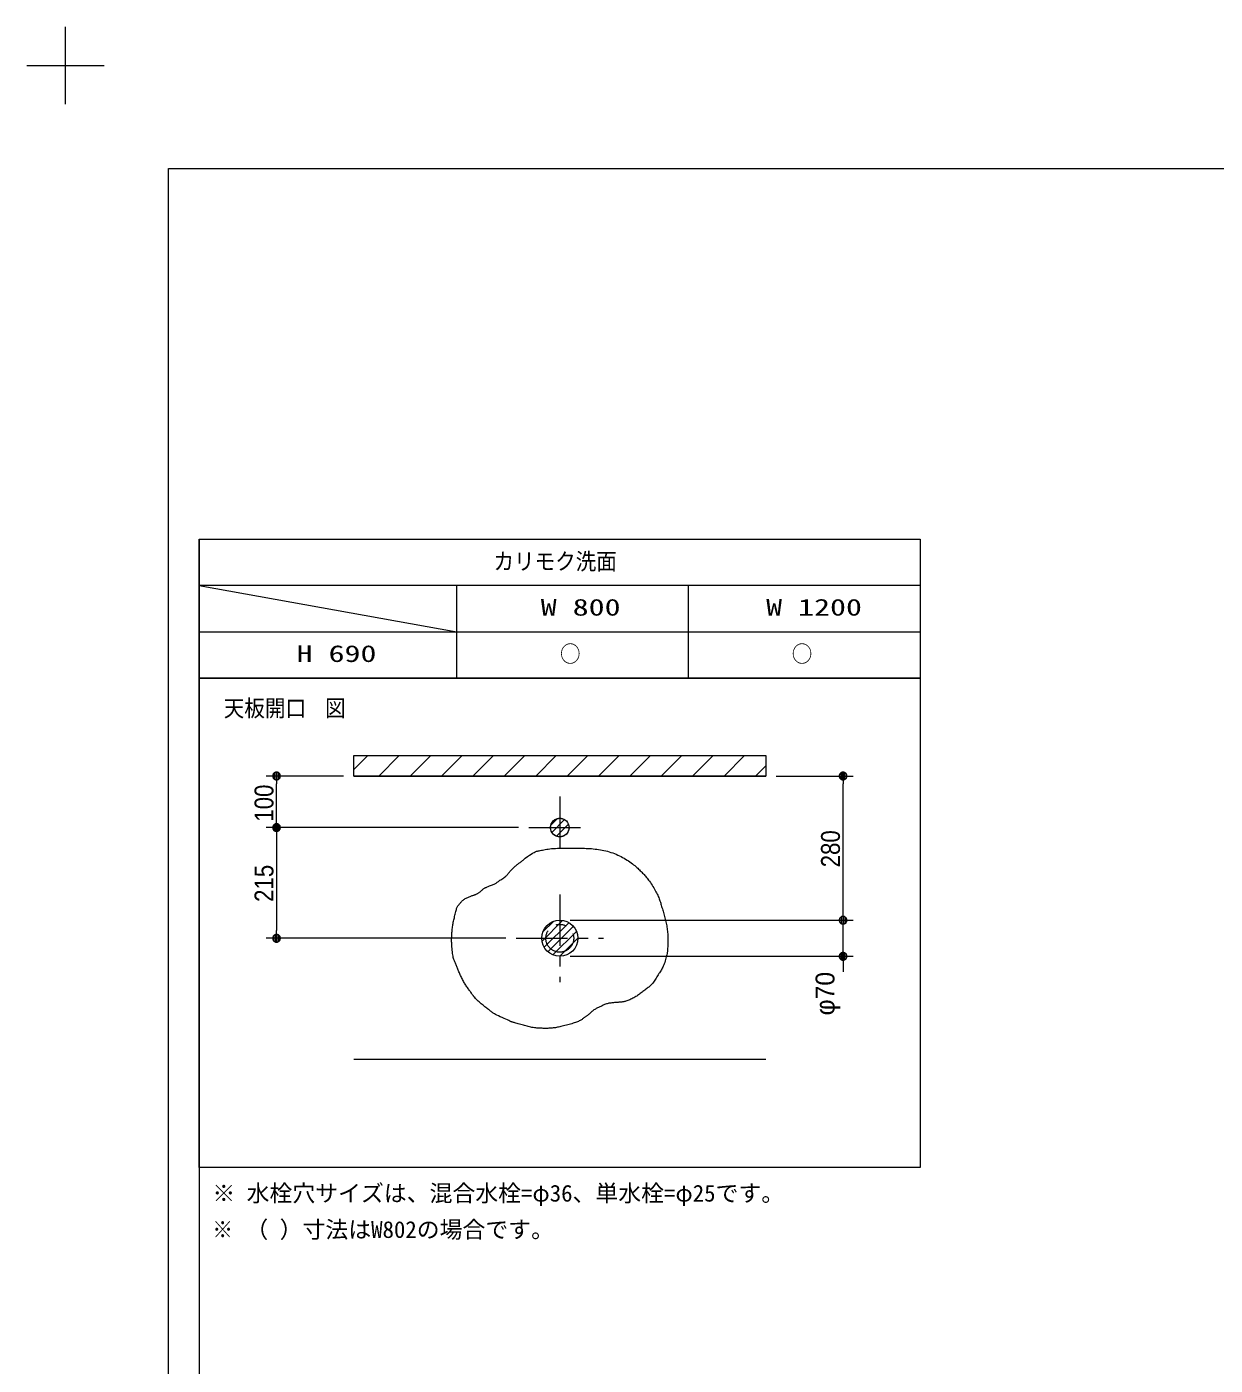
# Model space of a CAD drawing. Units: millimetres, scale not verified. Extents: x -6062 to 6062, y -3045 to 3045.
# Drawn here: x -6062 to -3755, y 446 to 3045 of the extents above; entities that cross this region are included whole.
import ezdxf
from ezdxf.enums import TextEntityAlignment as Align

# ---------------------------------------------------------------- set-up
doc = ezdxf.new("R2010")
doc.units = ezdxf.units.MM
doc.header["$LTSCALE"] = 20
doc.linetypes.add('CHAIN1', pattern=[8, 5, -1, 1, -1])
for name, color, linetype, lineweight in [('0-0_1図面枠', 7, 'Continuous', 9), ('0-2_2寸法-2', 7, 'Continuous', 9), ('0-3_0', 7, 'Continuous', 9), ('0-4_2寸法-1', 7, 'Continuous', 9), ('0-7_3一般', 7, 'Continuous', 9)]:
    doc.layers.add(name, color=color, linetype=linetype, lineweight=lineweight)
doc.styles.add('ＭＳ ゴシック', font='')
doc.styles.add('ＭＳ Ｐゴシック', font='')
doc.styles.get('ＭＳ ゴシック').set_extended_font_data('MS Gothic')
doc.styles.get('ＭＳ Ｐゴシック').set_extended_font_data('MS PGothic')

# ---------------------------------------------------------------- blocks, each defined once
blk = doc.blocks.new('グループ')
at = {"layer": '0-0_1図面枠'}
for p, q in [((-84000, 57900), (-84000, 60900)), ((-85500, 59400), (-82500, 59400))]:
    blk.add_line(p, q, dxfattribs=at)
blk = doc.blocks.new('グループ-2')
at = {"layer": '0-0_1図面枠'}
blk.add_lwpolyline([(-80000, 55400), (80000, 55400), (80000, -55400), (-80000, -55400)], close=True, dxfattribs=at)
blk = doc.blocks.new('図面枠')
at = {"layer": '0-0_1図面枠'}
for name in ['グループ', 'グループ-2']:
    blk.add_blockref(name, (0, 0), dxfattribs=at)
blk = doc.blocks.new('グループ-4')
at = {"layer": '0-0_1図面枠'}
for p, q in [((-78800, 41000), (-78800, -48600)), ((-50800, 39200), (-78800, 39200)), ((-78800, 39200), (-68800, 37400)), ((-68800, 35600), (-68800, 39200)), ((-59800, 35600), (-59800, 39200)), ((-78800, 37400), (-50800, 37400))]:
    blk.add_line(p, q, dxfattribs=at)
for points in [[(-78800, 41000), (-50800, 41000), (-50800, 35600), (-78800, 35600)], [(-78800, 35600), (-50800, 35600), (-50800, 16600), (-78800, 16600)]]:
    blk.add_lwpolyline(points, close=True, dxfattribs=at)
blk = doc.blocks.new('_Dot')
at = {"layer": '0-3_0'}
for p, q in [((-10, 0), (-20, 0)), ((9.78, 2), (-9.78, 2)), ((7.99, 6), (-7.99, 6)), ((9.16, -3.98), (-9.16, -3.98)), ((6, -7.98), (-6, -7.98))]:
    blk.add_line(p, q, dxfattribs=at)
for points in [[(10, 0), (9.92, 1.25), (9.69, 2.49), (9.3, 3.68), (8.76, 4.82), (8.09, 5.88), (7.29, 6.85), (6.37, 7.71), (5.36, 8.44), (4.26, 9.05), (3.09, 9.51), (1.87, 9.82), (0.63, 9.98), (-0.63, 9.98), (-1.87, 9.82), (-3.09, 9.51), (-4.26, 9.05), (-5.36, 8.44), (-6.37, 7.71), (-7.29, 6.85), (-8.09, 5.88), (-8.76, 4.82), (-9.3, 3.68), (-9.69, 2.49), (-9.92, 1.25), (-10, 0), (0, 0)], [(-10, 0), (-9.92, -1.25), (-9.69, -2.49), (-9.3, -3.68), (-8.76, -4.82), (-8.09, -5.88), (-7.29, -6.85), (-6.37, -7.71), (-5.36, -8.44), (-4.26, -9.05), (-3.09, -9.51), (-1.87, -9.82), (-0.63, -9.98), (0.63, -9.98), (1.87, -9.82), (3.09, -9.51), (4.26, -9.05), (5.36, -8.44), (6.37, -7.71), (7.29, -6.85), (8.09, -5.88), (8.76, -4.82), (9.3, -3.68), (9.69, -2.49), (9.92, -1.25), (10, 0), (0, 0)]]:
    blk.add_lwpolyline(points, close=True, dxfattribs=at)

msp = doc.modelspace()

# ---------------------------------------------------------------- linework, layer by layer
at = {"layer": '0-2_2寸法-2'}
for p, q in [((-4477.5, 1325.01), (-4477.5, 1340.01)), ((-5007.5, 1310), (-4457.5, 1310)), ((-4477.5, 1240), (-4477.5, 1310)), ((-5007.5, 1240), (-4457.5, 1240)), ((-4477.5, 1224.99), (-4477.5, 1209.99))]:
    msp.add_line(p, q, dxfattribs=at)
at = {"layer": '0-4_2寸法-1'}
for p, q in [((-5447.5, 1590), (-5597.5, 1590)), ((-4607.5, 1590), (-4457.5, 1590)), ((-5577.5, 1505.01), (-5577.5, 1574.99)), ((-4477.5, 1325.01), (-4477.5, 1574.99)), ((-5107.5, 1490), (-5597.5, 1490)), ((-5107.5, 1490), (-5597.5, 1490)), ((-5577.5, 1474.99), (-5577.5, 1290.01)), ((-5007.5, 1310), (-4457.5, 1310)), ((-5132.5, 1275), (-5597.5, 1275))]:
    msp.add_line(p, q, dxfattribs=at)
at = {"layer": '0-7_3一般'}
for p, q in [((-5427.5, 1602.56), (-5400.06, 1630)), ((-5379.1, 1590), (-5339.1, 1630)), ((-5318.14, 1590), (-5278.14, 1630)), ((-5257.18, 1590), (-5217.18, 1630)), ((-5196.22, 1590), (-5156.22, 1630)), ((-5135.26, 1590), (-5095.26, 1630)), ((-5074.3, 1590), (-5034.3, 1630)), ((-5013.34, 1590), (-4973.34, 1630)), ((-4952.38, 1590), (-4912.38, 1630)), ((-4891.42, 1590), (-4851.42, 1630)), ((-4830.46, 1590), (-4790.46, 1630)), ((-4769.5, 1590), (-4729.5, 1630)), ((-4708.54, 1590), (-4668.54, 1630)), ((-5427.5, 1590), (-4627.5, 1590)), ((-4647.58, 1590), (-4627.5, 1610.08)), ((-5044.79, 1494.71), (-5032.21, 1507.29)), ((-5042.83, 1480.67), (-5018.17, 1505.33)), ((-5034.19, 1473.31), (-5010.81, 1496.69)), ((-5061.96, 1269.54), (-5022.04, 1309.46)), ((-5060.15, 1287.35), (-5039.85, 1307.65)), ((-5057.77, 1257.73), (-5010.23, 1305.27)), ((-5050.6, 1248.9), (-5001.4, 1298.1)), ((-5040.85, 1242.65), (-4995.15, 1288.35)), ((-5027.5, 1240), (-4992.5, 1275)), ((-5427.5, 1040), (-4627.5, 1040))]:
    msp.add_line(p, q, dxfattribs=at)
at = {"layer": '0-7_3一般', "linetype": 'CHAIN1'}
for p, q in [((-5027.5, 1550), (-5027.5, 1430)), ((-5087.5, 1490), (-4967.5, 1490)), ((-5027.5, 1360), (-5027.5, 1190)), ((-5112.5, 1275), (-4942.5, 1275))]:
    msp.add_line(p, q, dxfattribs=at)
at = {"layer": '0-7_3一般'}
msp.add_lwpolyline([(-5427.5, 1630), (-4627.5, 1630), (-4627.5, 1590), (-5427.5, 1590)], close=True, dxfattribs=at)
at = {"layer": '0-7_3一般', "linetype": 'CHAIN1'}
for points in [[(-5099.59, 1425.94), (-5098.68, 1426.72), (-5094.83, 1430.27), (-5090.21, 1433.65), (-5086.56, 1436.22), (-5083.21, 1438.44), (-5080.17, 1440.31), (-5077.43, 1441.84), (-5074.99, 1443.02), (-5072.86, 1443.86), (-5071.03, 1444.35), (-5069.29, 1444.68), (-5067.39, 1445.04), (-5065.35, 1445.43), (-5063.16, 1445.85), (-5060.82, 1446.29), (-5058.33, 1446.76), (-5055.69, 1447.25), (-5052.91, 1447.77), (-5049.93, 1448.27), (-5046.73, 1448.71), (-5043.3, 1449.07), (-5039.64, 1449.37), (-5035.76, 1449.6), (-5031.64, 1449.76), (-5027.3, 1449.85), (-5022.73, 1449.87), (-5018.18, 1449.86), (-5013.9, 1449.86), (-5009.88, 1449.86), (-5006.13, 1449.87), (-5002.64, 1449.89), (-4999.42, 1449.91), (-4996.47, 1449.94), (-4993.78, 1449.98), (-4991.16, 1450), (-4988.43, 1449.99), (-4985.58, 1449.95), (-4982.61, 1449.87), (-4979.53, 1449.76)], [(-4979.53, 1449.76), (-4976.32, 1449.62), (-4973, 1449.45), (-4969.56, 1449.24), (-4966.06, 1448.99), (-4962.57, 1448.68), (-4959.08, 1448.3), (-4955.6, 1447.86), (-4952.12, 1447.36), (-4948.65, 1446.79), (-4945.18, 1446.17), (-4941.71, 1445.48), (-4938.26, 1444.71), (-4934.84, 1443.85), (-4931.45, 1442.88), (-4928.08, 1441.82), (-4924.75, 1440.66), (-4921.43, 1439.4), (-4918.15, 1438.04), (-4914.9, 1436.58), (-4911.69, 1435.06), (-4908.57, 1433.49), (-4905.53, 1431.89), (-4902.57, 1430.24), (-4899.69, 1428.56), (-4896.89, 1426.83), (-4894.17, 1425.06), (-4891.53, 1423.26), (-4888.99, 1421.45), (-4886.57, 1419.66), (-4884.26, 1417.89), (-4882.06, 1416.15), (-4879.98, 1414.43), (-4878.01, 1412.74), (-4876.16, 1411.07), (-4874.43, 1409.43), (-4872.77, 1407.81), (-4871.16, 1406.2), (-4869.58, 1404.62), (-4868.05, 1403.06)], [(-5171.51, 1373.46), (-5170.55, 1373.9), (-5169.45, 1374.37), (-5168.21, 1374.88), (-5166.83, 1375.41), (-5165.31, 1375.98), (-5163.65, 1376.58), (-5161.85, 1377.21), (-5160.03, 1377.86), (-5158.31, 1378.53), (-5156.71, 1379.21), (-5155.21, 1379.91), (-5153.81, 1380.62), (-5152.52, 1381.35), (-5151.34, 1382.08), (-5150.26, 1382.84), (-5149.18, 1383.63), (-5147.97, 1384.5), (-5146.65, 1385.44), (-5145.2, 1386.45), (-5143.63, 1387.53), (-5141.94, 1388.69), (-5140.13, 1389.91), (-5138.2, 1391.21), (-5136.29, 1392.51), (-5134.58, 1393.74), (-5133.04, 1394.91), (-5131.69, 1396.02), (-5130.53, 1397.05), (-5129.55, 1398.03), (-5128.75, 1398.93), (-5128.13, 1399.77), (-5127.56, 1400.61), (-5126.87, 1401.53), (-5126.09, 1402.51), (-5125.19, 1403.57), (-5124.19, 1404.69), (-5123.08, 1405.88), (-5121.86, 1407.15), (-5120.54, 1408.49)], [(-5120.54, 1408.49), (-5119.17, 1409.83), (-5117.82, 1411.14), (-5116.49, 1412.41), (-5115.18, 1413.63), (-5113.89, 1414.81), (-5112.62, 1415.95), (-5111.37, 1417.05), (-5110.14, 1418.11), (-5108.94, 1419.11), (-5107.8, 1420.04), (-5106.71, 1420.9), (-5105.68, 1421.69), (-5104.7, 1422.4), (-5103.78, 1423.05), (-5102.91, 1423.62), (-5102.1, 1424.13), (-5101.3, 1424.64), (-5100.46, 1425.24), (-5099.59, 1425.94)], [(-4868.05, 1403.06), (-4866.56, 1401.52), (-4865.11, 1400), (-4863.71, 1398.5), (-4862.34, 1397.02), (-4860.97, 1395.48), (-4859.55, 1393.79), (-4858.07, 1391.96), (-4856.55, 1389.98), (-4854.97, 1387.85), (-4853.34, 1385.57), (-4851.66, 1383.15), (-4849.92, 1380.59), (-4848.2, 1377.97), (-4846.57, 1375.39), (-4845.01, 1372.85), (-4843.54, 1370.35), (-4842.15, 1367.88), (-4840.84, 1365.46), (-4839.61, 1363.08), (-4838.46, 1360.73), (-4837.39, 1358.43), (-4836.38, 1356.15), (-4835.42, 1353.92), (-4834.53, 1351.72), (-4833.71, 1349.56), (-4832.94, 1347.44), (-4832.23, 1345.35), (-4831.59, 1343.3), (-4830.97, 1341.23), (-4830.33, 1339.09), (-4829.69, 1336.88), (-4829.03, 1334.61), (-4828.36, 1332.27), (-4827.68, 1329.86), (-4826.98, 1327.38), (-4826.28, 1324.83), (-4825.57, 1322.24), (-4824.87, 1319.66), (-4824.19, 1317.07)], [(-5216.25, 1348.21), (-5215.03, 1349.24), (-5213.74, 1350.21), (-5212.37, 1351.14), (-5210.93, 1352.01), (-5209.42, 1352.84), (-5207.84, 1353.61), (-5206.25, 1354.34), (-5204.7, 1355.02), (-5203.19, 1355.66), (-5201.73, 1356.25), (-5200.32, 1356.8), (-5198.95, 1357.3), (-5197.62, 1357.76), (-5196.34, 1358.17), (-5195.11, 1358.57), (-5193.93, 1358.96), (-5192.8, 1359.37), (-5191.73, 1359.78), (-5190.7, 1360.19), (-5189.72, 1360.61), (-5188.8, 1361.04), (-5187.92, 1361.47), (-5187.05, 1361.94), (-5186.15, 1362.48), (-5185.2, 1363.11), (-5184.22, 1363.8), (-5183.2, 1364.58), (-5182.14, 1365.42), (-5181.05, 1366.35), (-5179.92, 1367.35), (-5178.79, 1368.34), (-5177.72, 1369.26), (-5176.69, 1370.1), (-5175.72, 1370.85), (-5174.79, 1371.52), (-5173.92, 1372.12), (-5173.1, 1372.63), (-5172.33, 1373.06), (-5171.51, 1373.46)], [(-5237.34, 1277.77), (-5237.25, 1279.75), (-5237.14, 1281.79), (-5237.02, 1283.91), (-5236.88, 1286.09), (-5236.72, 1288.35), (-5236.53, 1290.63), (-5236.31, 1292.89), (-5236.05, 1295.13), (-5235.75, 1297.36), (-5235.42, 1299.57), (-5235.05, 1301.77), (-5234.64, 1303.94), (-5234.2, 1306.1), (-5233.73, 1308.27), (-5233.25, 1310.47), (-5232.75, 1312.71), (-5232.25, 1314.98), (-5231.73, 1317.28), (-5231.19, 1319.62), (-5230.65, 1322), (-5230.09, 1324.41), (-5229.52, 1326.74), (-5228.94, 1328.88), (-5228.35, 1330.83), (-5227.74, 1332.6), (-5227.13, 1334.17), (-5226.51, 1335.56), (-5225.87, 1336.76), (-5225.23, 1337.76), (-5224.56, 1338.69), (-5223.83, 1339.65), (-5223.06, 1340.64), (-5222.24, 1341.66), (-5221.37, 1342.7), (-5220.45, 1343.78), (-5219.49, 1344.88), (-5218.47, 1346.02), (-5217.4, 1347.14), (-5216.25, 1348.21)], [(-4824.19, 1317.07), (-4823.53, 1314.48), (-4822.88, 1311.88), (-4822.24, 1309.29), (-4821.61, 1306.69), (-4821, 1304.09), (-4820.43, 1301.5), (-4819.9, 1298.93), (-4819.44, 1296.37), (-4819.03, 1293.84), (-4818.67, 1291.32), (-4818.37, 1288.83), (-4818.12, 1286.35), (-4817.93, 1283.89), (-4817.79, 1281.45), (-4817.67, 1279.02), (-4817.58, 1276.61), (-4817.53, 1274.21), (-4817.5, 1271.82), (-4817.51, 1269.45), (-4817.54, 1267.1), (-4817.61, 1264.75), (-4817.69, 1262.46), (-4817.79, 1260.25), (-4817.9, 1258.13), (-4818.03, 1256.09), (-4818.16, 1254.14), (-4818.3, 1252.27), (-4818.46, 1250.48), (-4818.63, 1248.78), (-4818.84, 1247.05), (-4819.15, 1245.17), (-4819.54, 1243.15), (-4820.03, 1240.99), (-4820.6, 1238.68), (-4821.26, 1236.23), (-4822.01, 1233.63), (-4822.84, 1230.88), (-4823.74, 1228.14), (-4824.65, 1225.56)], [(-5218.24, 1198.71), (-5219.13, 1200.57), (-5219.99, 1202.42), (-5220.83, 1204.27), (-5221.65, 1206.12), (-5222.44, 1207.96), (-5223.22, 1209.77), (-5223.99, 1211.55), (-5224.74, 1213.31), (-5225.48, 1215.04), (-5226.2, 1216.74), (-5226.91, 1218.41), (-5227.6, 1220.06), (-5228.28, 1221.69), (-5228.95, 1223.28), (-5229.6, 1224.85), (-5230.25, 1226.39), (-5230.87, 1227.91), (-5231.49, 1229.4), (-5232.09, 1230.86), (-5232.68, 1232.3), (-5233.24, 1233.85), (-5233.78, 1235.64), (-5234.28, 1237.69), (-5234.75, 1239.98), (-5235.19, 1242.53), (-5235.59, 1245.32), (-5235.96, 1248.36), (-5236.3, 1251.66), (-5236.6, 1254.97), (-5236.86, 1258.07), (-5237.08, 1260.96), (-5237.25, 1263.64), (-5237.38, 1266.11), (-5237.46, 1268.37), (-5237.5, 1270.42), (-5237.5, 1272.26), (-5237.46, 1274.03), (-5237.41, 1275.86), (-5237.34, 1277.77)], [(-4824.65, 1225.56), (-4825.58, 1223.13), (-4826.53, 1220.86), (-4827.5, 1218.74), (-4828.49, 1216.77), (-4829.51, 1214.96), (-4830.54, 1213.31), (-4831.6, 1211.68), (-4832.7, 1209.97), (-4833.85, 1208.16), (-4835.03, 1206.26), (-4836.26, 1204.27), (-4837.53, 1202.19), (-4838.84, 1200.01), (-4840.19, 1197.75), (-4841.56, 1195.51), (-4842.9, 1193.41), (-4844.23, 1191.46), (-4845.54, 1189.65), (-4846.83, 1187.99), (-4848.1, 1186.46), (-4849.36, 1185.08), (-4850.6, 1183.85), (-4851.86, 1182.68), (-4853.19, 1181.49), (-4854.58, 1180.29), (-4856.05, 1179.08), (-4857.58, 1177.85), (-4859.17, 1176.61), (-4860.84, 1175.36), (-4862.57, 1174.09), (-4864.33, 1172.81), (-4866.08, 1171.54), (-4867.82, 1170.27), (-4869.55, 1169.01), (-4871.27, 1167.76), (-4872.99, 1166.51), (-4874.69, 1165.26), (-4876.38, 1164.02), (-4878.09, 1162.81)], [(-5166.18, 1136.93), (-5167.73, 1138.11), (-5169.35, 1139.34), (-5171.04, 1140.62), (-5172.79, 1141.96), (-5174.57, 1143.37), (-5176.38, 1144.83), (-5178.22, 1146.36), (-5180.09, 1147.96), (-5181.99, 1149.62), (-5183.93, 1151.34), (-5185.89, 1153.13), (-5187.81, 1154.92), (-5189.58, 1156.66), (-5191.22, 1158.33), (-5192.73, 1159.95), (-5194.09, 1161.52), (-5195.32, 1163.03), (-5196.42, 1164.48), (-5197.38, 1165.87), (-5198.28, 1167.25), (-5199.23, 1168.65), (-5200.21, 1170.08), (-5201.23, 1171.53), (-5202.29, 1173.01), (-5203.38, 1174.5), (-5204.51, 1176.03), (-5205.68, 1177.57), (-5206.85, 1179.15), (-5208, 1180.77), (-5209.13, 1182.42), (-5210.23, 1184.11), (-5211.32, 1185.85), (-5212.38, 1187.61), (-5213.41, 1189.42), (-5214.43, 1191.27), (-5215.42, 1193.13), (-5216.38, 1194.99), (-5217.32, 1196.85), (-5218.24, 1198.71)], [(-4943.52, 1144.8), (-4945.06, 1144.04), (-4946.58, 1143.29), (-4948.1, 1142.55), (-4949.6, 1141.83), (-4951.08, 1141.13), (-4952.55, 1140.43), (-4954.01, 1139.75), (-4955.45, 1139.08), (-4956.88, 1138.38), (-4958.29, 1137.6), (-4959.7, 1136.74), (-4961.1, 1135.79), (-4962.49, 1134.77), (-4963.87, 1133.67), (-4965.24, 1132.48), (-4966.59, 1131.22), (-4967.92, 1129.96), (-4969.2, 1128.8), (-4970.43, 1127.72), (-4971.61, 1126.73), (-4972.74, 1125.84), (-4973.82, 1125.04), (-4974.85, 1124.33), (-4975.83, 1123.71), (-4976.78, 1123.12), (-4977.73, 1122.51), (-4978.67, 1121.86), (-4979.61, 1121.2), (-4980.55, 1120.5), (-4981.48, 1119.79), (-4982.4, 1119.04), (-4983.32, 1118.27), (-4984.31, 1117.48), (-4985.44, 1116.7), (-4986.71, 1115.93), (-4988.12, 1115.16), (-4989.67, 1114.39), (-4991.36, 1113.63), (-4993.19, 1112.87)], [(-4878.09, 1162.81), (-4879.86, 1161.64), (-4881.68, 1160.52), (-4883.56, 1159.45), (-4885.49, 1158.43), (-4887.48, 1157.45), (-4889.51, 1156.53), (-4891.61, 1155.65), (-4893.66, 1154.84), (-4895.59, 1154.11), (-4897.39, 1153.47), (-4899.07, 1152.91), (-4900.62, 1152.43), (-4902.04, 1152.04), (-4903.33, 1151.74), (-4904.5, 1151.52), (-4905.64, 1151.35), (-4906.87, 1151.19), (-4908.18, 1151.03), (-4909.57, 1150.89), (-4911.05, 1150.76), (-4912.61, 1150.65), (-4914.26, 1150.54), (-4915.99, 1150.44), (-4917.76, 1150.34), (-4919.53, 1150.21), (-4921.31, 1150.06), (-4923.08, 1149.89), (-4924.86, 1149.69), (-4926.64, 1149.47), (-4928.42, 1149.23), (-4930.2, 1148.97), (-4931.96, 1148.66), (-4933.7, 1148.29), (-4935.41, 1147.86), (-4937.09, 1147.37), (-4938.74, 1146.82), (-4940.36, 1146.21), (-4941.95, 1145.53), (-4943.52, 1144.8)], [(-5083.96, 1102.45), (-5086.33, 1102.98), (-5088.67, 1103.56), (-5091.02, 1104.18), (-5093.38, 1104.81), (-5095.77, 1105.45), (-5098.18, 1106.1), (-5100.6, 1106.76), (-5103.05, 1107.43), (-5105.52, 1108.11), (-5108.01, 1108.8), (-5110.4, 1109.46), (-5112.55, 1110.07), (-5114.48, 1110.63), (-5116.18, 1111.13), (-5117.66, 1111.58), (-5118.9, 1111.97), (-5119.92, 1112.3), (-5120.71, 1112.58), (-5121.59, 1112.93), (-5122.88, 1113.48), (-5124.58, 1114.22), (-5126.69, 1115.16), (-5129.21, 1116.29), (-5132.13, 1117.62), (-5135.47, 1119.15), (-5139.22, 1120.87), (-5142.99, 1122.63), (-5146.41, 1124.28), (-5149.48, 1125.82), (-5152.2, 1127.24), (-5154.57, 1128.54), (-5156.59, 1129.73), (-5158.25, 1130.81), (-5159.57, 1131.77), (-5160.74, 1132.7), (-5161.99, 1133.68), (-5163.31, 1134.71), (-5164.71, 1135.79), (-5166.18, 1136.93)], [(-4993.19, 1112.87), (-4995.17, 1112.11), (-4997.26, 1111.36), (-4999.45, 1110.61), (-5001.74, 1109.86), (-5004.12, 1109.12), (-5006.61, 1108.37), (-5009.19, 1107.63), (-5011.87, 1106.9), (-5014.65, 1106.16), (-5017.43, 1105.45), (-5020.1, 1104.78), (-5022.67, 1104.16), (-5025.14, 1103.58), (-5027.5, 1103.05), (-5029.76, 1102.56), (-5031.92, 1102.12), (-5033.97, 1101.73), (-5035.98, 1101.38), (-5038.02, 1101.06), (-5040.07, 1100.79), (-5042.14, 1100.56), (-5044.24, 1100.37), (-5046.36, 1100.22), (-5048.49, 1100.11), (-5050.65, 1100.04), (-5052.84, 1100.01), (-5055.07, 1100), (-5057.34, 1100.02), (-5059.66, 1100.06), (-5062.01, 1100.13), (-5064.41, 1100.22), (-5066.85, 1100.34), (-5069.33, 1100.48), (-5071.82, 1100.67), (-5074.29, 1100.91), (-5076.74, 1101.21), (-5079.16, 1101.57), (-5081.57, 1101.98), (-5083.96, 1102.45)]]:
    msp.add_lwpolyline(points, dxfattribs=at)
at = {"layer": '0-7_3一般'}
for centre, radius in [((-5027.5, 1490), 18), ((-5027.5, 1275), 35), ((-5027.5, 1275), 35)]:
    msp.add_circle(centre, radius, dxfattribs=at)
at = {"layer": '0-7_3一般', "linetype": 'CHAIN1'}
for centre, radius in [((-5027.5, 1490), 18), ((-5027.5, 1275), 27)]:
    msp.add_circle(centre, radius, dxfattribs=at)

# ---------------------------------------------------------------- block references
at = {"layer": '0-0_1図面枠', "xscale": 0.05, "yscale": 0.05}
for name in ['図面枠', 'グループ-4']:
    msp.add_blockref(name, (-1787.5, 0), dxfattribs=at)
at = {"layer": '0-2_2寸法-2', "xscale": 0.7503418, "yscale": 0.7503418}
for p, rotation in [((-4477.5, 1310), 270), ((-4477.5, 1240), 90)]:
    msp.add_blockref('_Dot', p, dxfattribs=dict(at, rotation=rotation))
at = {"layer": '0-4_2寸法-1', "xscale": 0.7503418, "yscale": 0.7503418}
for p, rotation in [((-5577.5, 1590), 90), ((-4477.5, 1590), 90), ((-5577.5, 1490), 270), ((-5577.5, 1490), 90), ((-4477.5, 1310), 270), ((-5577.5, 1275), 270)]:
    msp.add_blockref('_Dot', p, dxfattribs=dict(at, rotation=rotation))

# ---------------------------------------------------------------- texts
at = {"layer": '0-0_1図面枠', "style": 'ＭＳ ゴシック'}
for s, width, p in [('カリモク洗面', 0.9, (-5156.39, 1980.86)), ('W 800', 1.4, (-5064.45, 1891.74)), ('W 1200', 1.4, (-4626.75, 1891.74)), ('○', 0.9, (-5027.09, 1801.25)), ('○', 0.9, (-4577.09, 1801.25)), ('H 690', 1.4, (-5538.49, 1801.74)), ('天板開口', 0.9, (-5680, 1695.64)), ('図', 0.9, (-5483.27, 1695.64)), ('※', 0.9, (-5702.1, 683.34))]:
    msp.add_text(s, height=32.55, dxfattribs=dict(at, width=width)).set_placement(p, align=Align.BOTTOM_LEFT)
for s, p in [('※ 水栓穴サイズは、混合水栓=φ36、単水栓=φ25です。', (-5702.1, 753.88)), ('（ ）寸法はW802の場合です。', (-5637.93, 683.34))]:
    msp.add_text(s, height=32.55, dxfattribs=at).set_placement(p, align=Align.BOTTOM_LEFT)
at = {"layer": '0-2_2寸法-2', "style": 'ＭＳ Ｐゴシック'}
msp.add_text('φ70', height=36.66, rotation=90, dxfattribs=at).set_placement((-4483.06, 1125.19), align=Align.BOTTOM_LEFT)
at = {"layer": '0-4_2寸法-1', "style": 'ＭＳ Ｐゴシック', "width": 0.9}
for s, p in [('100', (-5572.54, 1501.39)), ('280', (-4472.54, 1412.72)), ('215', (-5572.54, 1345.61))]:
    msp.add_text(s, height=36.66, rotation=90, dxfattribs=at).set_placement(p, align=Align.BOTTOM_LEFT)

doc.saveas('drawing.dxf')
